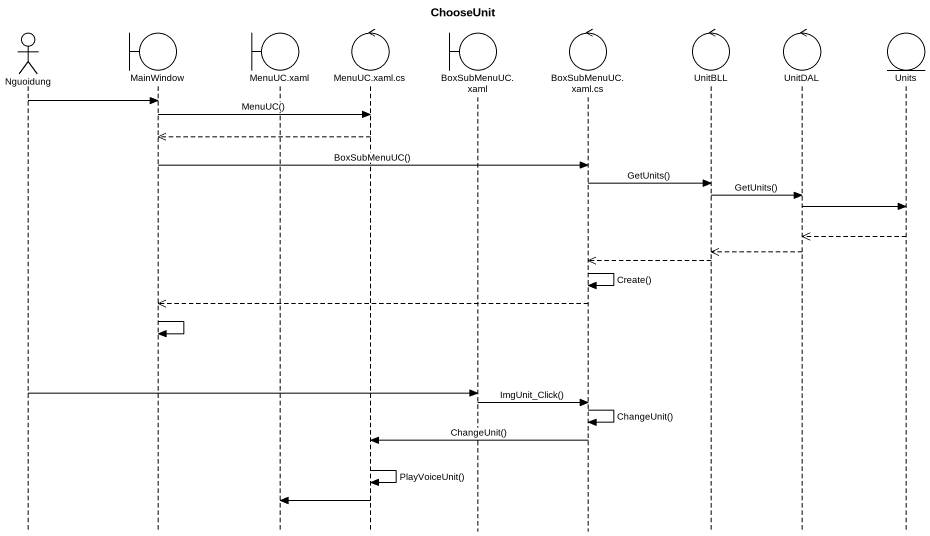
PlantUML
@startuml
title ChooseUnit
hide footbox
actor Nguoidung
boundary MainWindow
boundary "MenuUC.xaml" as MenuUC_xaml
control "MenuUC.xaml.cs" as MenuUC_xaml_cs
boundary "BoxSubMenuUC.xaml" as BoxSubMenuUC_xaml
control "BoxSubMenuUC.xaml.cs" as BoxSubMenuUC_xaml_cs
control UnitBLL
control UnitDAL
entity Units

Nguoidung -> MainWindow
MainWindow -> MenuUC_xaml_cs : MenuUC()
MenuUC_xaml_cs -->> MainWindow
MainWindow -> BoxSubMenuUC_xaml_cs : BoxSubMenuUC()
BoxSubMenuUC_xaml_cs -> UnitBLL : GetUnits()
UnitBLL -> UnitDAL : GetUnits()
UnitDAL -> Units
Units -->> UnitDAL
UnitDAL -->> UnitBLL
UnitBLL -->> BoxSubMenuUC_xaml_cs
BoxSubMenuUC_xaml_cs -> BoxSubMenuUC_xaml_cs : Create()
BoxSubMenuUC_xaml_cs -->> MainWindow
MainWindow -> MainWindow
Nguoidung -> BoxSubMenuUC_xaml
BoxSubMenuUC_xaml -> BoxSubMenuUC_xaml_cs : ImgUnit_Click()
BoxSubMenuUC_xaml_cs -> BoxSubMenuUC_xaml_cs : ChangeUnit()
BoxSubMenuUC_xaml_cs -> MenuUC_xaml_cs : ChangeUnit()
MenuUC_xaml_cs -> MenuUC_xaml_cs : PlayVoiceUnit()
MenuUC_xaml_cs -> MenuUC_xaml
@enduml
